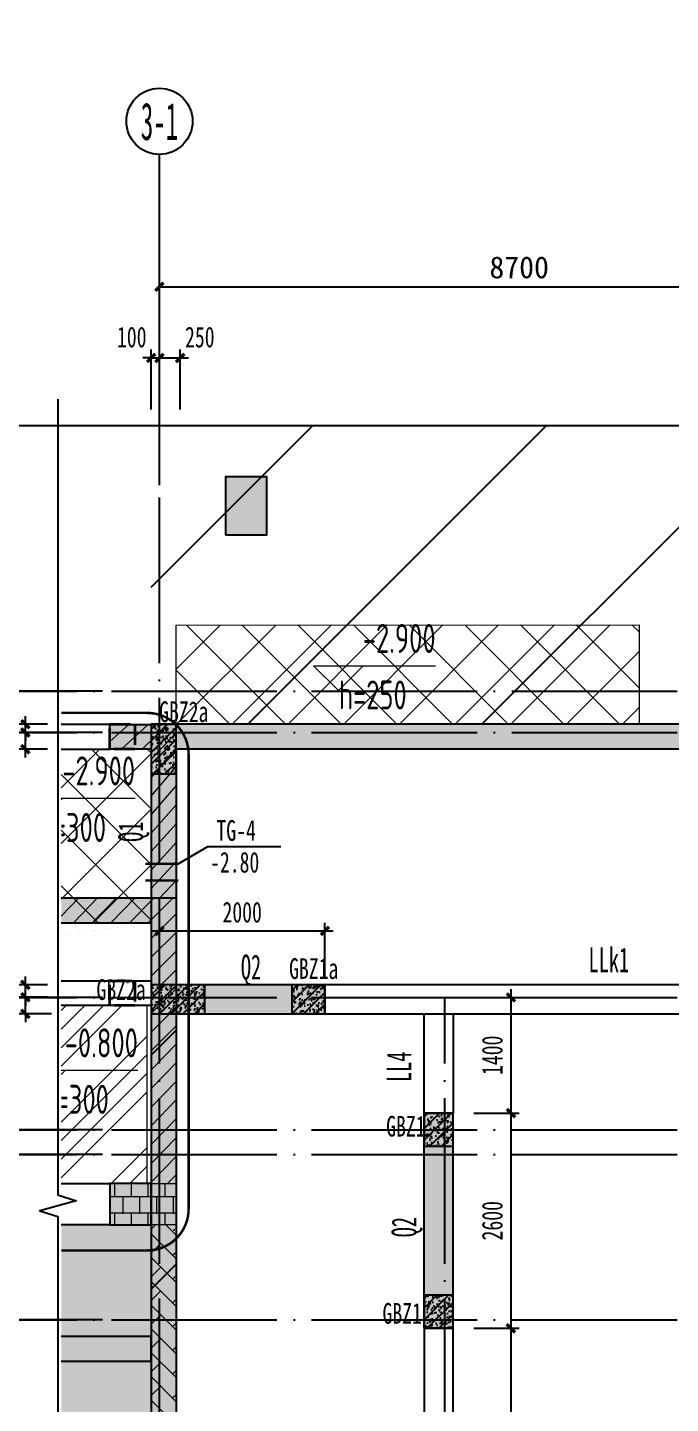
# Model space of a CAD drawing. Extents: x -3200781797 to -8106663, y 494714 to 1244925.
# Drawn here: x -8172296 to -8164521, y 525230 to 541862 of the extents above; entities that cross this region are included whole.
import ezdxf
from ezdxf.enums import TextEntityAlignment as Align
from ezdxf.xclip import XClip

# ---------------------------------------------------------------- set-up
doc = ezdxf.new("R2010")
doc.units = 0
doc.header["$LTSCALE"] = 1000
doc.header["$MEASUREMENT"] = 0
doc.header["$XCLIPFRAME"] = 0
for name, pattern in [('3#-轴线$0$DOTE', [2.42, 2, -0.2, 0.02, -0.2]), ('3#4#5#模板$0$CONTINOUS', [0]), ('CONTINOUS', [0]), ('DASH', [0.35, 0.25, -0.1]), ('地库模板$0$DASH', [0.35, 0.25, -0.1])]:
    doc.linetypes.add(name, pattern=pattern)
doc.layers.get('Defpoints').update_dxf_attribs({"color": 30, "linetype": 'DASH'})
for name, color, linetype in [('1----SD', 40, 'Continuous'), ('3#-B1$0$S-SLAB-HOLE', 5, 'Continuous'), ('3#-B1$0$S-WALL', 40, 'Continuous'), ('3#-B1$0$S-WALL-BEAM', 120, 'Continuous'), ('3#-B1$0$S-WALL-HATC', 253, 'Continuous'), ('3#-轴线$0$3#-轴号$0$A-ANNO-AXIS-CIRC', 3, 'Continuous'), ('3#-轴线$0$3#-轴号$0$A-ANNO-AXIS-TEXT', 7, 'Continuous'), ('3#-轴线$0$3#-轴号$0$A-ANNO-DIMS', 3, 'Continuous'), ('3#-轴线$0$A-ANNO-DOTE', 10, '3#-轴线$0$DOTE'), ('3#-轴线$0$AXIS_TEXT', 7, 'Continuous'), ('3#4#5#模板$0$S-ANNO-TEXT', 7, 'Continuous'), ('3#4#5#模板$0$S-SLAB-TEXT', 120, 'Continuous'), ('3#4#5#模板$0$S-WALL-COLU', 252, '3#4#5#模板$0$CONTINOUS'), ('3#4#5#模板$0$S-WALL-COLU-HATC', 16, 'Continuous'), ('3#4#5#模板$0$THIN', 7, 'Continuous'), ('DIM', 3, 'Continuous'), ('DIM_其它', 3, 'Continuous'), ('S-PC-FQ-WYQ', 4, 'Continuous'), ('S-WALL-BEAM-TEXT', 2, 'Continuous'), ('S-WALL-COLU-TEXT', 2, 'Continuous'), ('S-WALL-DIMS', 50, 'Continuous'), ('地库模板$0$HATCH', 254, 'Continuous'), ('地库模板$0$pt墙体$0$WALL', 7, 'Continuous'), ('地库模板$0$PUB_HATCH', 16, 'Continuous'), ('地库模板$0$墙体$0$墙体$0$$1$$0$$0$A-COLU-CONC-HATC', 253, 'Continuous'), ('地库模板$0$墙体$0$墙体$0$$1$$0$$0$A-WALL-CONC', 40, 'Continuous'), ('地库模板$0$墙体$0$墙体$0$A-COLU-CONC-HATC', 253, 'Continuous'), ('地库模板$0$墙体$0$墙体$0$A-WALL-CONC', 40, 'Continuous'), ('地库模板$0$墙体$0$墙体$0$墙体$0$$1$$0$$0$A-COLU-CONC-HATC', 253, 'Continuous'), ('地库模板$0$墙体$0$墙体$0$墙体$0$$1$$0$$0$A-WALL-CONC', 40, 'Continuous'), ('地库模板$0$墙体$0$墙体$0$墙体$0$$2$$0$$0$A-DOOR', 51, 'Continuous'), ('地库模板$0$墙体$0$墙体$0$墙体$0$A-WALL-CONC', 40, 'Continuous'), ('地库模板$0$柱子$0$柱子$0$柱子$0$A-COLU-CONC', 9, 'Continuous')]:
    doc.layers.add(name, color=color, linetype=linetype)
for name, color, linetype, lineweight in [('WALL-TEXT', 2, 'Continuous', 25), ('地库模板$0$S-ANNO-IDEN-INDX', 3, 'Continuous', 15), ('地库模板$0$S-ANNO-THIN', 3, 'Continuous', 15), ('地库模板$0$S-COLU', 252, 'Continuous', 35), ('地库模板$0$S-SLAB-HOLE', 5, 'Continuous', 25), ('地库模板$0$S-SLAB-LOWE-HATC', 193, 'Continuous', 18), ('地库模板$0$S-WALL-BEAM', 120, 'Continuous', 25), ('地库模板$0$S-WALL-CCAD-BPW', 50, 'Continuous', 15), ('地库模板$0$S-WALL-CCAD-IPW', 150, 'Continuous', 15), ('地库模板$0$S-WALL-CCAD-NPW', 221, 'Continuous', 15), ('设备条件', 5, 'Continuous', 30)]:
    doc.layers.add(name, color=color, linetype=linetype, lineweight=lineweight)
doc.styles.add('3#-轴线$0$3#-轴号$0$_TCH_AXIS', font='')
doc.styles.add('3#-轴线$0$3#-轴号$0$_TCH_DIM_T3', font='')
doc.styles.add('3#-轴线$0$COMPLEX', font='COMPLEX')
doc.styles.add('TSSD_Dimension', font='', dxfattribs={"width": 0.7})
doc.styles.add('地库模板$0$TSSD_Label', font='Tssdeng.shx', dxfattribs={"width": 0.7, "bigfont": 'hztxt.shx'})
doc.styles.add('楷体', font='', dxfattribs={"width": 0.6})
doc.styles.add('楷体GB312', font='', dxfattribs={"width": 0.8})
doc.styles.get('3#-轴线$0$3#-轴号$0$_TCH_AXIS').set_extended_font_data('SimSun')
doc.styles.get('3#-轴线$0$3#-轴号$0$_TCH_DIM_T3').set_extended_font_data('SimSun')
doc.styles.get('TSSD_Dimension').set_extended_font_data('KaiTi_GB2312')
doc.styles.get('楷体').set_extended_font_data('KaiTi_GB2312')
doc.styles.get('楷体GB312').set_extended_font_data('楷体_GB2312')
doc.dimstyles.new('3#-轴线$0$3#-轴号$0$_TCH_ARCH&&100', dxfattribs={"dimtxt": 264.345992, "dimasz": 100, "dimexe": 250, "dimexo": 300, "dimgap": 100, "dimtad": 1, "dimdec": 0, "dimzin": 0, "dimdsep": 46, "dimtxsty": '3#-轴线$0$3#-轴号$0$_TCH_DIM_T3', "dimblk": '3#-轴线$0$3#-轴号$0$_ArchTick', "dimcen": 0.09, "dimclrt": 7, "dimazin": 2, "dimtfac": 1, "dimtdec": 0, "dimtix": 1, "dimtmove": 2, "dimatfit": 3, "dimfxl": 100, "dimtolj": 1, "dimtzin": 0, "dimarcsym": 0})
doc.dimstyles.new('TSSD_100_100', dxfattribs={"dimtxt": 250, "dimasz": 100, "dimexe": 100, "dimexo": 250, "dimgap": 100, "dimtad": 1, "dimdec": 0, "dimzin": 0, "dimdsep": 46, "dimtxsty": 'TSSD_Dimension', "dimblk": 'ARCHTICK', "dimcen": 0, "dimdle": 100, "dimclrt": 7, "dimadec": 0, "dimazin": 0, "dimtfac": 1, "dimtdec": 0, "dimtix": 1, "dimtmove": 2, "dimatfit": 3, "dimfxl": 1, "dimtolj": 1, "dimtzin": 0, "dimarcsym": 0})

# ---------------------------------------------------------------- blocks, each defined once
blk = doc.blocks.new('q1')
at = {"layer": 'WALL-TEXT', "style": '楷体', "width": 0.6}
for s, rotation, p in [('Q1', 90, (-8168181, 468569)), ('Q2', 89.9999, (-8164876, 463790))]:
    blk.add_text(s, height=300, rotation=rotation, dxfattribs=at).set_placement(p)
blk.add_text('Q2', height=300, dxfattribs=at).set_placement((-8166999, 466906))
blk = doc.blocks.new('_ArchTick')
at = {"color": 0, "linetype": 'ByBlock', "const_width": 0.4}
blk.add_lwpolyline([(-0.5, -0.5), (0.5, 0.5)], dxfattribs=at)
blk = doc.blocks.new('*D64')
at = {"layer": 'Defpoints', "color": 0, "transparency": 16777216}
for p in [(-8167150, 526139), (-8167150, 523339), (-8166450, 523339)]:
    blk.add_point(p, dxfattribs=at)
at = {"layer": 'S-WALL-DIMS', "color": 0, "lineweight": -2, "transparency": 16777216}
for p, q in [((-8166450, 526239), (-8166450, 523239)), ((-8166900, 526139), (-8166350, 526139)), ((-8166900, 523339), (-8166350, 523339))]:
    blk.add_line(p, q, dxfattribs=at)
at = {"layer": 'S-WALL-DIMS', "color": 0, "lineweight": -2, "transparency": 16777216, "xscale": 100, "yscale": 100, "zscale": 100}
for p, rotation in [((-8166450, 526139), 90), ((-8166450, 523339), 270)]:
    blk.add_blockref('_ArchTick', p, dxfattribs=dict(at, rotation=rotation))
at = {"layer": 'S-WALL-DIMS', "color": 7, "transparency": 16777216, "insert": (-8166675, 524739), "char_height": 250, "attachment_point": 5, "rotation": 90, "style": 'TSSD_Dimension'}
blk.add_mtext('\\A1;2800', dxfattribs=at)
blk = doc.blocks.new('*D65')
at = {"layer": 'Defpoints', "color": 0, "transparency": 16777216}
for p in [(-8167150, 530139), (-8167150, 528739), (-8166450, 528739)]:
    blk.add_point(p, dxfattribs=at)
at = {"layer": 'S-WALL-DIMS', "color": 0, "lineweight": -2, "transparency": 16777216}
for p, q in [((-8166450, 530239), (-8166450, 528639)), ((-8166900, 530139), (-8166350, 530139)), ((-8166900, 528739), (-8166350, 528739))]:
    blk.add_line(p, q, dxfattribs=at)
at = {"layer": 'S-WALL-DIMS', "color": 0, "lineweight": -2, "transparency": 16777216, "xscale": 100, "yscale": 100, "zscale": 100}
for p, rotation in [((-8166450, 530139), 90), ((-8166450, 528739), 270)]:
    blk.add_blockref('_ArchTick', p, dxfattribs=dict(at, rotation=rotation))
at = {"layer": 'S-WALL-DIMS', "color": 7, "transparency": 16777216, "insert": (-8166675, 529439), "char_height": 250, "attachment_point": 5, "rotation": 90, "style": 'TSSD_Dimension'}
blk.add_mtext('\\A1;1400', dxfattribs=at)
blk = doc.blocks.new('an-3-b1')
at = {"layer": 'S-WALL-COLU-TEXT', "style": '楷体GB312', "width": 0.7}
for s, p in [('GBZ2a', (-7970704, 533467)), ('GBZ1a', (-7969133, 530362)), ('GBZ2a', (-7971462, 530108)), ('GBZ1', (-7967958, 528457)), ('GBZ1', (-7968003, 526195))]:
    blk.add_text(s, height=250, dxfattribs=at).set_placement(p)
blk = doc.blocks.new('*D731')
at = {"layer": 'Defpoints', "color": 0, "transparency": 16777216}
for p in [(-8168700, 530942), (-8170700, 530139), (-8168700, 530139)]:
    blk.add_point(p, dxfattribs=at)
at = {"layer": 'DIM', "color": 0, "lineweight": -2, "transparency": 16777216}
for p, q in [((-8170800, 530942), (-8168600, 530942)), ((-8170700, 530389), (-8170700, 531042)), ((-8168700, 530389), (-8168700, 531042))]:
    blk.add_line(p, q, dxfattribs=at)
at = {"layer": 'DIM', "color": 0, "lineweight": -2, "transparency": 16777216, "xscale": 100, "yscale": 100, "zscale": 100, "rotation": 180}
blk.add_blockref('_ArchTick', (-8170700, 530942), dxfattribs=at)
at = {"layer": 'DIM', "color": 0, "lineweight": -2, "transparency": 16777216, "xscale": 100, "yscale": 100, "zscale": 100}
blk.add_blockref('_ArchTick', (-8168700, 530942), dxfattribs=at)
at = {"layer": 'DIM', "color": 7, "transparency": 16777216, "insert": (-8169700, 531167), "char_height": 250, "attachment_point": 5, "style": 'TSSD_Dimension'}
blk.add_mtext('\\A1;2000', dxfattribs=at)
blk = doc.blocks.new('*D732')
at = {"layer": 'Defpoints', "color": 0, "transparency": 16777216}
for p in [(-8167150, 528739), (-8167150, 526139), (-8166450, 526139)]:
    blk.add_point(p, dxfattribs=at)
at = {"layer": 'S-WALL-DIMS', "color": 0, "lineweight": -2, "transparency": 16777216}
for p, q in [((-8166900, 528739), (-8166350, 528739)), ((-8166450, 528839), (-8166450, 526039)), ((-8166900, 526139), (-8166350, 526139))]:
    blk.add_line(p, q, dxfattribs=at)
at = {"layer": 'S-WALL-DIMS', "color": 0, "lineweight": -2, "transparency": 16777216, "xscale": 100, "yscale": 100, "zscale": 100}
for p, rotation in [((-8166450, 528739), 90), ((-8166450, 526139), 270)]:
    blk.add_blockref('_ArchTick', p, dxfattribs=dict(at, rotation=rotation))
at = {"layer": 'S-WALL-DIMS', "color": 7, "transparency": 16777216, "insert": (-8166675, 527439), "char_height": 250, "attachment_point": 5, "rotation": 90, "style": 'TSSD_Dimension'}
blk.add_mtext('\\A1;2600', dxfattribs=at)
blk = doc.blocks.new('*D872')
at = {"layer": 'Defpoints', "color": 0, "transparency": 16777216}
for p in [(36228, -103638), (36747, -103638), (36747, -103788)]:
    blk.add_point(p, dxfattribs=at)
at = {"layer": 'DIM', "color": 0, "lineweight": -2, "transparency": 16777216}
for p, q in [((36228, -103638), (36228, -103538)), ((36497, -103638), (36128, -103638)), ((36228, -103788), (36228, -103638)), ((36497, -103788), (36128, -103788)), ((36228, -103788), (36228, -103888))]:
    blk.add_line(p, q, dxfattribs=at)
at = {"layer": 'DIM', "color": 0, "lineweight": -2, "transparency": 16777216, "xscale": 100, "yscale": 100, "zscale": 100}
for p, rotation in [((36228, -103638), 270), ((36228, -103788), 90)]:
    blk.add_blockref('_ArchTick', p, dxfattribs=dict(at, rotation=rotation))
at = {"layer": 'DIM', "color": 7, "transparency": 16777216, "insert": (35983, -103587), "char_height": 250, "attachment_point": 5, "rotation": 90, "style": 'TSSD_Dimension'}
blk.add_mtext('\\A1;150', dxfattribs=at)
blk = doc.blocks.new('*D873')
at = {"layer": 'Defpoints', "color": 0, "transparency": 16777216}
for p in [(36228, -103788), (36747, -103788), (36793, -103988)]:
    blk.add_point(p, dxfattribs=at)
at = {"layer": 'DIM', "color": 0, "lineweight": -2, "transparency": 16777216}
for p, q in [((36228, -103788), (36228, -103688)), ((36497, -103788), (36128, -103788)), ((36228, -103988), (36228, -103788)), ((36543, -103988), (36128, -103988)), ((36228, -103988), (36228, -104088))]:
    blk.add_line(p, q, dxfattribs=at)
at = {"layer": 'DIM', "color": 0, "lineweight": -2, "transparency": 16777216, "xscale": 100, "yscale": 100, "zscale": 100}
for p, rotation in [((36228, -103788), 270), ((36228, -103988), 90)]:
    blk.add_blockref('_ArchTick', p, dxfattribs=dict(at, rotation=rotation))
at = {"layer": 'DIM', "color": 7, "transparency": 16777216, "insert": (35978, -104123), "char_height": 250, "attachment_point": 5, "rotation": 90, "style": 'TSSD_Dimension'}
blk.add_mtext('\\A1;200', dxfattribs=at)
blk = doc.blocks.new('*D886')
at = {"layer": 'Defpoints', "color": 0, "transparency": 16777216}
for p in [(37850, -96059), (37750, -96931), (37850, -96931)]:
    blk.add_point(p, dxfattribs=at)
at = {"layer": 'DIM', "color": 0, "lineweight": -2, "transparency": 16777216}
for p, q in [((37750, -96681), (37750, -95959)), ((37850, -96681), (37850, -95959)), ((37750, -96059), (37650, -96059)), ((37750, -96059), (37850, -96059)), ((37850, -96059), (37950, -96059))]:
    blk.add_line(p, q, dxfattribs=at)
at = {"layer": 'DIM', "color": 0, "lineweight": -2, "transparency": 16777216, "xscale": 100, "yscale": 100, "zscale": 100}
blk.add_blockref('_ArchTick', (37750, -96059), dxfattribs=at)
at = {"layer": 'DIM', "color": 0, "lineweight": -2, "transparency": 16777216, "xscale": 100, "yscale": 100, "zscale": 100, "rotation": 180}
blk.add_blockref('_ArchTick', (37850, -96059), dxfattribs=at)
at = {"layer": 'DIM', "color": 7, "transparency": 16777216, "insert": (37515, -95809), "char_height": 250, "attachment_point": 5, "style": 'TSSD_Dimension'}
blk.add_mtext('\\A1;100', dxfattribs=at)
blk = doc.blocks.new('*D887')
at = {"layer": 'Defpoints', "color": 0, "transparency": 16777216}
for p in [(38100, -96059), (37850, -96931), (38100, -96931)]:
    blk.add_point(p, dxfattribs=at)
at = {"layer": 'DIM', "color": 0, "lineweight": -2, "transparency": 16777216}
for p, q in [((37850, -96681), (37850, -95959)), ((38100, -96681), (38100, -95959)), ((37750, -96059), (38200, -96059))]:
    blk.add_line(p, q, dxfattribs=at)
at = {"layer": 'DIM', "color": 0, "lineweight": -2, "transparency": 16777216, "xscale": 100, "yscale": 100, "zscale": 100, "rotation": 180}
blk.add_blockref('_ArchTick', (37850, -96059), dxfattribs=at)
at = {"layer": 'DIM', "color": 0, "lineweight": -2, "transparency": 16777216, "xscale": 100, "yscale": 100, "zscale": 100}
blk.add_blockref('_ArchTick', (38100, -96059), dxfattribs=at)
at = {"layer": 'DIM', "color": 7, "transparency": 16777216, "insert": (38338, -95809), "char_height": 250, "attachment_point": 5, "style": 'TSSD_Dimension'}
blk.add_mtext('\\A1;250', dxfattribs=at)
blk = doc.blocks.new('*D901')
at = {"layer": 'Defpoints', "color": 0, "transparency": 16777216}
for p in [(36228, -100488), (36747, -100488), (36747, -100588)]:
    blk.add_point(p, dxfattribs=at)
at = {"layer": 'DIM', "color": 0, "lineweight": -2, "transparency": 16777216}
for p, q in [((36228, -100488), (36228, -100388)), ((36497, -100488), (36128, -100488)), ((36497, -100588), (36128, -100588)), ((36228, -100588), (36228, -100488)), ((36228, -100588), (36228, -100688))]:
    blk.add_line(p, q, dxfattribs=at)
at = {"layer": 'DIM', "color": 0, "lineweight": -2, "transparency": 16777216, "xscale": 100, "yscale": 100, "zscale": 100}
for p, rotation in [((36228, -100488), 270), ((36228, -100588), 90)]:
    blk.add_blockref('_ArchTick', p, dxfattribs=dict(at, rotation=rotation))
at = {"layer": 'DIM', "color": 7, "transparency": 16777216, "insert": (36003, -100293), "char_height": 250, "attachment_point": 5, "rotation": 90, "style": 'TSSD_Dimension'}
blk.add_mtext('\\A1;100', dxfattribs=at)
blk = doc.blocks.new('*D904')
at = {"layer": 'Defpoints', "color": 0, "transparency": 16777216}
for p in [(36228, -100588), (36747, -100588), (36747, -100788)]:
    blk.add_point(p, dxfattribs=at)
at = {"layer": 'DIM', "color": 0, "lineweight": -2, "transparency": 16777216}
for p, q in [((36497, -100588), (36128, -100588)), ((36228, -100888), (36228, -100488)), ((36497, -100788), (36128, -100788))]:
    blk.add_line(p, q, dxfattribs=at)
at = {"layer": 'DIM', "color": 0, "lineweight": -2, "transparency": 16777216, "xscale": 100, "yscale": 100, "zscale": 100}
for p, rotation in [((36228, -100588), 90), ((36228, -100788), 270)]:
    blk.add_blockref('_ArchTick', p, dxfattribs=dict(at, rotation=rotation))
at = {"layer": 'DIM', "color": 7, "transparency": 16777216, "insert": (36003, -100979), "char_height": 250, "attachment_point": 5, "rotation": 90, "style": 'TSSD_Dimension'}
blk.add_mtext('\\A1;200', dxfattribs=at)
blk = doc.blocks.new('RWREQWR EQW')
at = {"layer": '1----SD', "linetype": 'CONTINOUS', "const_width": 30}
for points in [[(2251793, 140515), (2251793, 140715), (2251793, 140715)], [(2251993, 140715), (2251993, 140715), (2251993, 140515)], [(2251793, 140515), (2251793, 140315), (2251793, 140315)], [(2251993, 140315), (2251993, 140315), (2251993, 140515)]]:
    blk.add_lwpolyline(points, dxfattribs=at)
blk = doc.blocks.new('A$Cf64cfeed')
at = {"layer": 'DIM_其它'}
blk.add_line((-8216, 2022), (-7333, 2022), dxfattribs=at)
blk.add_lwpolyline([(-8573, 1813), (-8216, 2022)], dxfattribs=at)
at = {"layer": '1----SD', "linetype": 'CONTINOUS', "rotation": 90}
blk.add_blockref('RWREQWR EQW', (131743, -2250180), dxfattribs=at)
at = {"layer": 'DIM_其它', "color": 40, "style": '楷体GB312', "width": 0.7}
for s, p in [('TG-4', (-8111, 2092)), ('-2.80', (-8188, 1708))]:
    blk.add_text(s, height=250, dxfattribs=at).set_placement(p)
blk = doc.blocks.new('3#-轴线$0$_AXISO')
blk.add_circle((0, 0), 0.5)
at = {"layer": '3#-轴线$0$AXIS_TEXT', "style": '3#-轴线$0$COMPLEX', "width": 1.041667}
blk.add_attdef('A', text='', height=0.56, dxfattribs=at).set_placement((-0.25, -0.28), (0.25, -0.28), align=Align.FIT)
blk = doc.blocks.new('3#-轴线$0$3#-轴号$0$_ArchTick')
at = {"color": 0, "linetype": 'ByBlock', "const_width": 0.4}
blk.add_lwpolyline([(-0.5, -0.5), (0.5, 0.5)], dxfattribs=at)
blk = doc.blocks.new('*D2046')
at = {"layer": '3#-轴线$0$3#-轴号$0$A-ANNO-DIMS', "color": 0, "lineweight": -2, "transparency": 16777216}
for p, q in [((0, 4889), (0, 5639)), ((8700, 4889), (8700, 5639)), ((0, 5389), (8700, 5389))]:
    blk.add_line(p, q, dxfattribs=at)
at = {"layer": 'Defpoints', "color": 0, "transparency": 16777216}
for p in [(8700, 5389), (0, 4589), (8700, 4589)]:
    blk.add_point(p, dxfattribs=at)
at = {"layer": '3#-轴线$0$3#-轴号$0$A-ANNO-DIMS', "color": 0, "lineweight": -2, "transparency": 16777216, "xscale": 100, "yscale": 100, "zscale": 100, "rotation": 180}
blk.add_blockref('3#-轴线$0$3#-轴号$0$_ArchTick', (0, 5389), dxfattribs=at)
at = {"layer": '3#-轴线$0$3#-轴号$0$A-ANNO-DIMS', "color": 0, "lineweight": -2, "transparency": 16777216, "xscale": 100, "yscale": 100, "zscale": 100}
blk.add_blockref('3#-轴线$0$3#-轴号$0$_ArchTick', (8700, 5389), dxfattribs=at)
at = {"layer": '3#-轴线$0$3#-轴号$0$A-ANNO-DIMS', "color": 7, "transparency": 16777216, "insert": (4350, 5622), "char_height": 264.3, "attachment_point": 5, "style": '3#-轴线$0$3#-轴号$0$_TCH_DIM_T3'}
blk.add_mtext('\\A1;8700', dxfattribs=at)
blk = doc.blocks.new('地库模板$0$_FZH')
blk.add_lwpolyline([(-0.5, -0.5), (0.5, -0.5), (0.5, 0.5), (-0.5, 0.5)], close=True)
at = {"layer": '地库模板$0$PUB_HATCH'}
blk.add_solid([(-0.5, -0.5), (0.5, -0.5), (-0.5, 0.5), (0.5, 0.5)], dxfattribs=at)
blk = doc.blocks.new('地库模板$0$结构柱')
at = {"layer": '地库模板$0$柱子$0$柱子$0$柱子$0$A-COLU-CONC', "xscale": 500, "yscale": 700, "zscale": 700}
blk.add_blockref('地库模板$0$_FZH', (525301700, 299510201), dxfattribs=at)
blk = doc.blocks.new('地库模板$0$B1墙')
at = {"layer": '地库模板$0$S-SLAB-LOWE-HATC'}
h = blk.add_hatch(dxfattribs=at)
h.set_pattern_fill('HEX', color=256, scale=150)
h.set_pattern_definition([(0, (4200.1, -94190.1), (0, 824.889), [476.25, -952.5]), (120, (4200.1, -94190.1), (-714.375, -412.4445), [476.25, -952.5]), (60, (4676.3, -94190.1), (-714.375, 412.4445), [476.25, -952.5])])
h.paths.add_polyline_path([(83900, -73090), (83900, -60590), (76700, -60590), (76700, -57940), (69050, -57940), (69050, -60590), (62250, -60590), (62250, -62540), (60050, -62540), (60050, -67090), (59250, -67090), (59250, -68790), (57451, -68790), (57450, -70791), (46250, -70791), (46250, -67691), (43600, -67691), (43600, -70791), (28300, -70791), (28300, -67691), (25650, -67691), (25650, -70790), (14950, -70790), (14950, -64040), (12951, -64040), (12951, -62190), (11300, -62190), (11300, -60390), (6300, -60390), (6300, -63490), (4200, -63490), (4200, -94190), (30500, -94190), (30500, -87190), (58400, -87189), (58400, -85990), (61200, -85990), (61200, -82790), (70400, -82790), (70400, -82190), (73800, -82190), (73800, -82790), (82300, -82790), (82300, -96450), (107150, -96450), (107150, -89500), (149100, -89500), (149100, -74390), (147500, -74390), (147500, -72590), (147250, -72590), (147250, -70790), (136500, -70790), (136500, -69290), (133850, -69290), (133850, -70790), (126000, -70790), (126000, -73090), (118150, -73090), (118150, -69990), (115500, -69990), (115500, -73090), (97250, -73090), (97250, -69990), (94600, -69990), (94600, -73090)])
at = {"layer": '地库模板$0$S-WALL-CCAD-BPW'}
h = blk.add_hatch(dxfattribs=at)
h.set_pattern_fill('ANSI31', color=256, scale=50, style=0)
h.set_pattern_definition([(45, (-525285599.63, -299565550.96), (-112.253201513, 112.253201513), [])])
h.paths.add_polyline_path([(14450, -57991), (15250, -57991), (15250, -58290), (15250, -60090), (14950, -60090), (14951, -58290), (14450, -58290)])
h = blk.add_hatch(dxfattribs=at)
h.set_pattern_fill('ANSI31', color=256, scale=50, style=0)
h.set_pattern_definition([(45, (-525585599.63, -299565550.96), (-112.253201513, 112.253201513), [])])
h.paths.add_polyline_path([(11850, -60090), (15250, -60090), (15250, -61141), (15250, -62541), (15250, -63141), (15250, -63540), (14950, -63540), (14950, -60390), (11850, -60390)])
at = {"layer": '地库模板$0$S-WALL-CCAD-IPW'}
h = blk.add_hatch(dxfattribs=at)
h.set_pattern_fill('AR-HBONE', color=256, scale=2, style=0)
h.set_pattern_definition([(45, (-525585599.63, -299565550.96), (0, 287.368195874), [609.6, -203.2]), (135, (-525585455.95, -299565407.28), (3e-14, 287.368195874), [609.6, -203.2])])
h.paths.add_polyline_path([(25650, -70790), (25650, -67691), (25350, -67691), (25350, -70491), (18200, -70491), (15250, -70491), (15250, -64040), (14950, -64040), (14950, -70791)])
at = {"layer": '地库模板$0$S-WALL-CCAD-NPW'}
h = blk.add_hatch(dxfattribs=at)
h.set_pattern_fill('AR-B88', color=5, style=0)
h.set_pattern_definition([(0, (-525585599.63, -299565550.96), (0, 203.2), []), (90, (-525585599.63, -299565550.96), (-101.6, 203.2), [203.2, -203.2])])
h.paths.add_polyline_path([(14451, -63540), (15250, -63540), (15250, -64040), (14451, -64040)])
at = {"layer": '地库模板$0$墙体$0$墙体$0$$1$$0$$0$A-COLU-CONC-HATC'}
h = blk.add_hatch(color=256, dxfattribs=at)
h.dxf.hatch_style = 1
h.paths.add_polyline_path([(14950, -58290), (14950, -57991), (14450, -57991), (14450, -58290)])
at = {"layer": '地库模板$0$墙体$0$墙体$0$A-COLU-CONC-HATC'}
blk.add_hatch(color=256, dxfattribs=at).paths.add_polyline_path([(11567, -60290), (11850, -60390), (14950, -60390), (14950, -60090), (11550, -60090)])
at = {"layer": '地库模板$0$墙体$0$墙体$0$墙体$0$$1$$0$$0$A-COLU-CONC-HATC'}
blk.add_hatch(color=256, dxfattribs=at).paths.add_polyline_path([(14950, -63540), (14451, -63540), (14451, -64040), (14950, -64040)])
at = {"layer": '地库模板$0$S-SLAB-LOWE-HATC', "const_width": 0.5}
blk.add_lwpolyline([(58400, -87189), (30500, -87190), (30500, -94190), (4200, -94190), (4200, -63490), (6300, -63490), (6300, -60390), (11300, -60390), (11300, -62190), (12951, -62190), (12951, -64040), (14950, -64040), (14950, -70790), (25650, -70790), (25650, -67691), (28300, -67691), (28300, -70791), (43600, -70791), (43600, -67691), (46250, -67691), (46250, -70791), (57450, -70791)], dxfattribs=at)
at = {"layer": '地库模板$0$S-WALL-BEAM'}
for points in [[(13750, -58290), (14450, -58290), (14450, -57991), (13750, -57991)], [(13251, -61090), (14950, -61090), (14950, -61390), (13251, -61390)], [(13651, -63540), (14451, -63540), (14451, -64040), (13651, -64040)], [(14950, -65390), (13251, -65390), (13251, -65690), (14950, -65690)]]:
    blk.add_lwpolyline(points, close=True, dxfattribs=at)
at = {"layer": '地库模板$0$S-WALL-CCAD-BPW'}
blk.add_lwpolyline([(14450, -57991), (15250, -57991), (15250, -58290), (15250, -60090), (14950, -60090), (14951, -58290), (14450, -58290)], close=True, dxfattribs=at)
at = {"layer": '地库模板$0$S-WALL-CCAD-BPW', "const_width": 0.25}
blk.add_lwpolyline([(11850, -60090), (15250, -60090), (15250, -61141), (15250, -61141), (15250, -62541), (15250, -62541), (15250, -63141), (15250, -63141), (15250, -63540), (14950, -63540), (14950, -60390), (11850, -60390)], close=True, dxfattribs=at)
at = {"layer": '地库模板$0$S-WALL-CCAD-IPW', "const_width": 0.25}
blk.add_lwpolyline([(15250, -64040), (15250, -70491), (18200, -70491), (18200, -70491), (25350, -70491), (25350, -67691), (25650, -67691), (25650, -70790), (14950, -70791), (14950, -64040)], close=True, dxfattribs=at)
at = {"layer": '地库模板$0$S-WALL-CCAD-NPW', "color": 5}
blk.add_lwpolyline([(14451, -63540), (15250, -63540), (15250, -64040), (14451, -64040)], close=True, dxfattribs=at)
at = {"layer": '地库模板$0$墙体$0$墙体$0$$1$$0$$0$A-WALL-CONC'}
blk.add_line((14950, -64040), (14950, -63540), dxfattribs=at)
at = {"layer": '地库模板$0$墙体$0$墙体$0$A-WALL-CONC'}
for p, q in [((11550, -60090), (14950, -60090)), ((11850, -60390), (14950, -60390))]:
    blk.add_line(p, q, dxfattribs=at)
blk.add_lwpolyline([(14450, -57991), (14950, -57991), (14950, -58290), (14450, -58290)], close=True, dxfattribs=at)
at = {"layer": '地库模板$0$墙体$0$墙体$0$墙体$0$$1$$0$$0$A-WALL-CONC'}
for p, q in [((14950, -63540), (14451, -63540)), ((14451, -63540), (14451, -64040)), ((14451, -64040), (14950, -64040))]:
    blk.add_line(p, q, dxfattribs=at)
at = {"layer": '地库模板$0$墙体$0$墙体$0$墙体$0$$2$$0$$0$A-DOOR'}
blk.add_line((14451, -64040, 0), (13651, -64040, 0), dxfattribs=at)
blk = doc.blocks.new('地库模板')
at = {"layer": '地库模板$0$HATCH'}
h = blk.add_hatch(dxfattribs=at)
h.set_pattern_fill('METAL', color=256, scale=500, style=0)
h.set_pattern_definition([(45, (0, 0), (-1414.2135624, 1414.2135624), [])])
h.paths.add_polyline_path([(525942550, 299507560), (525942550, 299505261), (525942250, 299505261), (525942250, 299495060), (525932150, 299495060), (525932150, 299498160), (525928900, 299498160), (525928900, 299495060), (525914200, 299495060), (525914200, 299495060), (525914200, 299498160), (525910950, 299498160), (525910950, 299495060), (525910950, 299495060), (525900850, 299495060), (525900850, 299505461), (525900550, 299505461), (525900550, 299469960), (525946800, 299469960), (525946800, 299472910), (525944000, 299472910), (525944000, 299478061), (525944300, 299478061), (525944300, 299479261), (525947100, 299479261), (525947100, 299482461), (525956400, 299482461), (525956400, 299482861), (525959000, 299482861), (525959000, 299482461), (525967600, 299482461), (525967600, 299469960), (526035000, 299469960), (526035000, 299507261), (526032801, 299507246), (526032801, 299495045), (526022400, 299495060), (526022400, 299496561), (526019150, 299496561), (526019150, 299495060), (526011300, 299495060), (526011300, 299492811), (526004050, 299492811), (526004050, 299495861), (526000800, 299495861), (526000800, 299492761), (525983150, 299492761), (525983150, 299495861), (525979900, 299495861), (525979900, 299492761), (525969800, 299492761), (525969800, 299505261), (525978150, 299505262), (525978150, 299510211), (525981250, 299510211), (525981250, 299505261), (525999050, 299505261), (525999050, 299510211), (526002150, 299510211), (526002150, 299505261), (526012400, 299505261), (526012400, 299507561), (526021100, 299507561), (526021100, 299510450), (526021100, 299510656), (526021100, 299510660), (526021100, 299511211), (526022650, 299511211), (526024150, 299511211), (526024150, 299507801), (526024150, 299507801), (526024150, 299507562), (526035000, 299507461), (526032800, 299558251), (526012200, 299558251), (526012200, 299560451), (525961900, 299560451), (525961900, 299574951), (525946350, 299574951), (525946350, 299560451), (525900550, 299560451), (525900550, 299507560), (525909100, 299507561), (525909100, 299510610), (525912950, 299510610), (525912950, 299507560), (525930150, 299507560), (525930150, 299510610), (525933950, 299510610), (525933950, 299507560)])
at = {"layer": '地库模板$0$S-SLAB-LOWE-HATC'}
h = blk.add_hatch(dxfattribs=at)
h.set_pattern_fill('ANSI37', color=256, scale=150)
h.set_pattern_definition([(45, (-123300.1, -0.9), (-336.75960454, 336.75960454), []), (135, (-123300.1, -0.9), (-336.75960454, -336.75960454), [])])
h.paths.add_polyline_path([(525900850, 299508760), (525906449, 299508763), (525906449, 299507564), (525900850, 299507561)])
h = blk.add_hatch(dxfattribs=at)
h.set_pattern_fill('ANSI37', color=256, scale=150)
h.set_pattern_definition([(45, (0, 0), (-336.75960454, 336.75960454), []), (135, (0, 0), (-336.75960454, -336.75960454), [])])
h.paths.add_polyline_path([(525898850, 299507261), (525900550, 299507261), (525900550, 299505161), (525898850, 299505161)])
h = blk.add_hatch(dxfattribs=at)
h.set_pattern_fill('ANSI34', color=256, scale=50, style=0)
h.set_pattern_definition([(45, (0, 0), (-673.5192091, 673.5192091), []), (45, (224.5, 0), (-673.5192091, 673.5192091), []), (45, (449, 0), (-673.5192091, 673.5192091), []), (45, (673.5, 0), (-673.5192091, 673.5192091), [])])
h.paths.add_polyline_path([(525898850, 299502011), (525900500, 299502011), (525900500, 299504161), (525898850, 299504161)])
at = {"layer": '地库模板$0$pt墙体$0$WALL', "const_width": 0.25}
blk.add_lwpolyline([(525900550, 299560451), (525900550, 299469960), (525946800, 299469960), (525967600, 299469960), (526035000, 299469960), (526035000, 299558806), (526032800, 299572451)], dxfattribs=at)
at = {"layer": '地库模板$0$pt墙体$0$WALL', "elevation": 0}
blk.add_lwpolyline([(525930150, 299507560), (525912950, 299507560), (525912950, 299510610), (525909100, 299510610), (525909100, 299507561), (525900550, 299507560), (525900550, 299505461), (525900850, 299505461), (525900850, 299495060), (525910950, 299495060), (525910950, 299495060), (525910950, 299498160), (525914200, 299498160), (525914200, 299495060), (525914200, 299495060), (525928900, 299495060)], dxfattribs=at)
at = {"layer": '地库模板$0$S-ANNO-IDEN-INDX', "linetype": '地库模板$0$DASH', "const_width": 30}
blk.add_lwpolyline([(525898292, 299507198), (525898292, 299501701, 0.414214), (525898792, 299501201), (525900502, 299501201, 0.414214), (525901002, 299501701), (525901002, 299507198, 0.414214), (525900502, 299507698), (525898792, 299507698, 0.414214)], format="xyb", close=True, dxfattribs=at)
at = {"layer": '地库模板$0$S-ANNO-THIN'}
for p, q in [((525902514, 299508268), (525903114, 299508268)), ((525902814, 299507968), (525902514, 299508268)), ((525902814, 299507968), (525903114, 299508268)), ((525903114, 299508268), (525903989, 299508268)), ((525898880, 299506667), (525899480, 299506667)), ((525899180, 299506367), (525899480, 299506667)), ((525899480, 299506667), (525900355, 299506667)), ((525898914, 299503380), (525899514, 299503380)), ((525899214, 299503080), (525899514, 299503380)), ((525899514, 299503380), (525900389, 299503380))]:
    blk.add_line(p, q, dxfattribs=at)
at = {"layer": '地库模板$0$S-COLU', "linetype": '地库模板$0$DASH', "elevation": 0}
blk.add_lwpolyline([(525900051, 299507561), (525900351, 299507561), (525900351, 299507261), (525900051, 299507261)], close=True, dxfattribs=at)
at = {"layer": '地库模板$0$S-COLU', "linetype": '地库模板$0$DASH'}
blk.add_lwpolyline([(525900051, 299504461), (525900351, 299504461), (525900351, 299504161), (525900051, 299504161)], close=True, dxfattribs=at)
at = {"layer": '地库模板$0$S-SLAB-HOLE', "const_width": 0.25}
blk.add_lwpolyline([(525898850, 299504461), (525899197, 299504967), (525900500, 299505161)], dxfattribs=at)
at = {"layer": '地库模板$0$S-SLAB-LOWE-HATC'}
for points in [[(525900850, 299508760), (525906449, 299508763), (525906449, 299507564), (525900850, 299507561)], [(525898850, 299502011), (525900500, 299502011), (525900500, 299504161), (525898850, 299504161)]]:
    blk.add_lwpolyline(points, close=True, dxfattribs=at)
at = {"layer": '地库模板$0$S-SLAB-LOWE-HATC', "elevation": 0}
blk.add_lwpolyline([(525898850, 299507261), (525900550, 299507261), (525900550, 299505161), (525898850, 299505161)], close=True, dxfattribs=at)
blk.add_blockref('地库模板$0$结构柱', (600000, 0, 0))
at = {"layer": '地库模板$0$墙体$0$墙体$0$墙体$0$A-WALL-CONC'}
blk.add_blockref('地库模板$0$B1墙', (525885600, 299565551), dxfattribs=at)
at = {"layer": '地库模板$0$S-ANNO-THIN', "style": '地库模板$0$TSSD_Label', "width": 0.7}
for s, p in [('-2.900', (525903989, 299508318)), ('h=250', (525903639, 299507635)), ('-2.900', (525900355, 299506717)), ('h=300', (525900004, 299506033)), ('-0.800', (525900389, 299503430)), ('h=300', (525900038, 299502747))]:
    blk.add_text(s, height=350, dxfattribs=at).set_placement(p, align=Align.BOTTOM_RIGHT)
blk = doc.blocks.new('Q-BIM')
at = {"layer": 'DIM'}
for base, p1, p2, picture, middle in [((37850, -96059.1), (37750, -96931.1), (37850, -96931.1), '*D886', (37515.3, -95809.1)), ((38100, -96059.1), (37850, -96931.1), (38100, -96931.1), '*D887', (38338.1, -95809.1))]:
    dim = blk.add_linear_dim(base=base, p1=p1, p2=p2, dimstyle='TSSD_100_100', dxfattribs=at)
    dim.commit()
    dim.dimension.update_dxf_attribs({"geometry": picture, "text_midpoint": middle, "dimtype": 128})
for base, p1, p2, picture, middle in [((36228.1, -100488.4), (36747.1, -100588.3), (36747.1, -100488.4), '*D901', (36003.1, -100292.8)), ((36228.1, -100588.3), (36747.1, -100788.5), (36747.1, -100588.3), '*D904', (36003.1, -100979.3)), ((36228.1, -103638.4), (36747.1, -103788.3), (36747.1, -103638.4), '*D872', (35982.9, -103587.4)), ((36228.1, -103788.3), (36792.9, -103988.3), (36747.1, -103788.3), '*D873', (35978.1, -104123))]:
    dim = blk.add_linear_dim(base=base, p1=p1, p2=p2, angle=90, dimstyle='TSSD_100_100', dxfattribs=at)
    dim.commit()
    dim.dimension.update_dxf_attribs({"geometry": picture, "text_midpoint": middle, "dimtype": 128})
blk = doc.blocks.new('3#-轴线$0$3#-轴号')
at = {"layer": '3#-轴线$0$3#-轴号$0$A-ANNO-AXIS-CIRC'}
for p, q in [((0, 2989.4), (0, 6989.4)), ((-689.4, 500), (-4689.4, 500)), ((-689.4, 0), (-4689.4, 0)), ((-689.4, -3200), (-4689.4, -3200)), ((-689.4, -4800), (-4689.4, -4800)), ((-689.4, -5100), (-4689.4, -5100)), ((-689.4, -7100), (-4689.4, -7100))]:
    blk.add_line(p, q, dxfattribs=at)
ref = blk.add_blockref('3#-轴线$0$_AXISO', (0, 7389.4), dxfattribs=dict(at, xscale=800, yscale=800, zscale=800))
ref.add_attrib('A', '3-1', dxfattribs={"layer": '3#-轴线$0$3#-轴号$0$A-ANNO-AXIS-TEXT', "height": 452.55, "style": '3#-轴线$0$3#-轴号$0$_TCH_AXIS', "width": 0.466146}).set_placement((-226.3, 7163.1), (226.3, 7163.1), align=Align.FIT)
at = {"layer": '3#-轴线$0$3#-轴号$0$A-ANNO-DIMS'}
dim = blk.add_aligned_dim(p1=(0, 4589.4), p2=(8700, 4589.4), distance=800, dimstyle='3#-轴线$0$3#-轴号$0$_TCH_ARCH&&100', dxfattribs=at)
dim.commit()
dim.dimension.update_dxf_attribs({"geometry": '*D2046', "text_midpoint": (4350, 5621.6)})
blk = doc.blocks.new('3#-轴线')
at = {"layer": '3#-轴线$0$A-ANNO-DOTE'}
for points in [[(0, -16100), (0, 5500)], [(-3000, 500), (44800, 500)], [(-3000, 0), (44800, 0)], [(-3000, -3200), (44800, -3200)], [(3450, -16100), (3450, -3200)], [(-3000, -4800), (44800, -4800)], [(-3000, -5100), (44800, -5100)], [(-3000, -7100), (44800, -7100)]]:
    blk.add_lwpolyline(points, dxfattribs=at)
blk.add_blockref('3#-轴线$0$3#-轴号', (0, 0))
blk = doc.blocks.new('3#-B1')
at = {"layer": '3#-B1$0$S-WALL-HATC'}
for points in [[(8575, -100), (8800, -100), (8800, 100), (-100, 100), (200, -200), (8500, -200)], [(200, -200), (-100, 100), (-100, -3200), (117, -3150), (200, -3400)], [(117, -3150), (-100, -3200), (-100, -4450), (200, -4450), (200, -3300)], [(200, -3400), (2000, -3400), (2000, -3050), (200, -3050), (117, -3250)], [(200, -4450), (-100, -4450), (-100, -5050), (200, -5050)], [(3550, -7200), (3550, -4600), (3200, -4600), (3200, -7200)], [(200, -5050), (-100, -5050), (-100, -11100), (133, -11050), (200, -10850)]]:
    blk.add_hatch(color=256, dxfattribs=at).paths.add_polyline_path(points)
at = {"layer": '3#-B1$0$S-WALL'}
for p, q in [((8500, 100), (-100, 100)), ((-100, 100), (-100, -3300)), ((8500, -200), (200, -200)), ((200, -200), (200, -3050)), ((2000, -3050), (200, -3050)), ((2000, -3400), (2000, -3050)), ((-100, -3300), (-100, -4450)), ((200, -3400), (200, -5050)), ((200, -3400), (2000, -3400)), ((-100, -4450), (-100, -5050)), ((3201, -4700), (3201, -4600)), ((3201, -4600), (3551, -4600)), ((3551, -4700), (3551, -4600)), ((3200, -7200), (3201, -4700)), ((3550, -7200), (3551, -4700)), ((-100, -5050), (-100, -11100)), ((200, -5050), (200, -10850)), ((3200, -7200), (3550, -7200))]:
    blk.add_line(p, q, dxfattribs=at)
at = {"layer": '3#-B1$0$S-WALL-BEAM'}
for points in [[(2000, -3400), (7800, -3400), (7800, -3050), (2000, -3050)], [(3551, -4600), (3201, -4600), (3200, -3400), (3550, -3400)], [(3200, -10000), (3550, -10000), (3550, -7200), (3200, -7200)]]:
    blk.add_lwpolyline(points, close=True, dxfattribs=at)
at = {"layer": '3#-B1$0$S-SLAB-HOLE'}
blk.add_blockref('3#-轴线', (0, 0), dxfattribs=at)

msp = doc.modelspace()

# ---------------------------------------------------------------- hatches: boundary and pattern name
at = {"layer": '3#4#5#模板$0$S-WALL-COLU-HATC'}
h = msp.add_hatch(dxfattribs=at)
h.set_pattern_fill('ARMORED', color=256, scale=10, style=0)
h.set_pattern_definition([(50, (-2716.87, 63449.36), (143.4520365, -12.550427), [15, -165]), (355, (-2716.87, 63449.36), (-27.7502667, 150.4384267), [12, -132]), (100.4514, (-2704.92, 63448.32), (115.7018763, 137.8879084), [12.748038, -140.2284224]), (46.1842, (-2716.87, 63489.36), (213.4482097, -33.103803), [22.5, -247.5]), (96.6356, (-2699.09, 63486.6), (186.932541, 194.823574), [19.1220576, -210.3426]), (351.1842, (-2716.87, 63489.36), (186.932389, 194.82372), [18, -198]), (21, (-2696.87, 63479.36), (119.3814104, -80.5237781), [15, -165]), (326, (-2696.87, 63479.36), (48.6630664, 145.030009), [12, -132]), (71.4514, (-2686.92, 63472.65), (168.0445257, 64.5060993), [12.748038, -140.2284224]), (37.5, (-2716.873, 63449.36), (2.43197106, 66.57877077), [0, -130.4, 0, -134, 0, -132.5]), (7.5, (-2716.87, 63449.36), (52.6139075, 78.8823424), [0, -76.4, 0, -127.4, 0, -50.5]), (327.5, (-2761.473, 63449.36), (106.76448723, -4.51097435), [0, -50, 0, -156, 0, -207]), (317.5, (-2781.47, 63449.36), (116.6372339, 20.0209965), [0, -65, 0, -103.6, 0, -147]), (45, (-2716.87, 63449.36), (-70.7106781, 70.7106781), [])])
h.paths.add_polyline_path([(-8170500.4, 533139.4), (-8170500.4, 533139.4), (-8170500.4, 533439.4), (-8170800.4, 533439.4), (-8170800.4, 532839.4), (-8170500.4, 532839.4)])
h = msp.add_hatch(dxfattribs=at)
h.set_pattern_fill('ARMORED', color=256, scale=10, style=0)
h.set_pattern_definition([(50, (-2666.87, 63349.36), (143.4520365, -12.550427), [15, -165]), (355, (-2666.87, 63349.36), (-27.7502667, 150.4384267), [12, -132]), (100.4514, (-2654.92, 63348.32), (115.7018763, 137.8879084), [12.748038, -140.2284224]), (46.1842, (-2666.87, 63389.36), (213.4482097, -33.103803), [22.5, -247.5]), (96.6356, (-2649.09, 63386.6), (186.932541, 194.823574), [19.1220576, -210.3426]), (351.1842, (-2666.87, 63389.36), (186.932389, 194.82372), [18, -198]), (21, (-2646.87, 63379.36), (119.3814104, -80.5237781), [15, -165]), (326, (-2646.87, 63379.36), (48.6630664, 145.030009), [12, -132]), (71.4514, (-2636.92, 63372.65), (168.0445257, 64.5060993), [12.748038, -140.2284224]), (37.5, (-2666.873, 63349.36), (2.43197106, 66.57877077), [0, -130.4, 0, -134, 0, -132.5]), (7.5, (-2666.87, 63349.36), (52.6139075, 78.8823424), [0, -76.4, 0, -127.4, 0, -50.5]), (327.5, (-2711.473, 63349.36), (106.76448723, -4.51097435), [0, -50, 0, -156, 0, -207]), (317.5, (-2731.47, 63349.36), (116.6372339, 20.0209965), [0, -65, 0, -103.6, 0, -147]), (45, (-2666.87, 63349.36), (-70.7106781, 70.7106781), [])])
h.paths.add_polyline_path([(-8170450.4, 529939.4), (-8170150.4, 529939.4), (-8170150.4, 530289.4), (-8170800.4, 530289.4), (-8170800.4, 529939.4), (-8170450.4, 529939.4)])
h = msp.add_hatch(dxfattribs=at)
h.set_pattern_fill('ARMORED', color=256, scale=10, style=0)
h.set_pattern_definition([(50, (-2691.87, 63422.36), (143.4520365, -12.550427), [15, -165]), (355, (-2691.87, 63422.36), (-27.7502667, 150.4384267), [12, -132]), (100.4514, (-2679.92, 63421.31), (115.7018763, 137.8879084), [12.748038, -140.2284224]), (46.1842, (-2691.87, 63462.36), (213.4482097, -33.103803), [22.5, -247.5]), (96.6356, (-2674.09, 63459.6), (186.932541, 194.823574), [19.1220576, -210.3426]), (351.1842, (-2691.87, 63462.36), (186.932389, 194.82372), [18, -198]), (21, (-2671.87, 63452.36), (119.3814104, -80.5237781), [15, -165]), (326, (-2671.87, 63452.36), (48.6630664, 145.030009), [12, -132]), (71.4514, (-2661.92, 63445.65), (168.0445257, 64.5060993), [12.748038, -140.2284224]), (37.5, (-2691.873, 63422.357), (2.43197106, 66.57877077), [0, -130.4, 0, -134, 0, -132.5]), (7.5, (-2691.87, 63422.36), (52.6139075, 78.8823424), [0, -76.4, 0, -127.4, 0, -50.5]), (327.5, (-2736.473, 63422.357), (106.76448723, -4.51097435), [0, -50, 0, -156, 0, -207]), (317.5, (-2756.47, 63422.36), (116.6372339, 20.0209965), [0, -65, 0, -103.6, 0, -147]), (45, (-2691.87, 63422.36), (-70.7106781, 70.7106781), [])])
h.paths.add_polyline_path([(-8168700.4, 530289.4), (-8169100.4, 530289.4), (-8169100.4, 529939.4), (-8168700.4, 529939.4), (-8168700.4, 530223.2)])
h = msp.add_hatch(dxfattribs=at)
h.set_pattern_fill('ARMORED', color=256, scale=10, style=0)
h.set_pattern_definition([(50, (-2816.24, 63424.36), (143.4520365, -12.550427), [15, -165]), (355, (-2816.24, 63424.36), (-27.7502667, 150.4384267), [12, -132]), (100.4514, (-2804.29, 63423.31), (115.7018763, 137.8879084), [12.748038, -140.2284224]), (46.1842, (-2816.24, 63464.36), (213.4482097, -33.103803), [22.5, -247.5]), (96.6356, (-2798.46, 63461.6), (186.932541, 194.823574), [19.1220576, -210.3426]), (351.1842, (-2816.24, 63464.36), (186.932389, 194.82372), [18, -198]), (21, (-2796.24, 63454.36), (119.3814104, -80.5237781), [15, -165]), (326, (-2796.24, 63454.36), (48.6630664, 145.030009), [12, -132]), (71.4514, (-2786.3, 63447.65), (168.0445257, 64.5060993), [12.748038, -140.2284224]), (37.5, (-2816.24, 63424.36), (2.43197106, 66.57877077), [0, -130.4, 0, -134, 0, -132.5]), (7.5, (-2816.24, 63424.36), (52.6139075, 78.8823424), [0, -76.4, 0, -127.4, 0, -50.5]), (327.5, (-2860.84, 63424.36), (106.76448723, -4.51097435), [0, -50, 0, -156, 0, -207]), (317.5, (-2880.84, 63424.36), (116.6372339, 20.0209965), [0, -65, 0, -103.6, 0, -147]), (45, (-2816.24, 63424.36), (-70.7106781, 70.7106781), [])])
h.paths.add_polyline_path([(-8167499.8, 528739.4), (-8167499.8, 528339.4), (-8167149.8, 528339.4), (-8167149.8, 528739.4)])
h = msp.add_hatch(dxfattribs=at)
h.set_pattern_fill('ARMORED', color=256, scale=10, style=0)
h.set_pattern_definition([(50, (-2816.89, 63374.36), (143.4520365, -12.550427), [15, -165]), (355, (-2816.89, 63374.36), (-27.7502667, 150.4384267), [12, -132]), (100.4514, (-2804.94, 63373.32), (115.7018763, 137.8879084), [12.748038, -140.2284224]), (46.1842, (-2816.9, 63414.36), (213.4482097, -33.103803), [22.5, -247.5]), (96.6356, (-2799.1, 63411.6), (186.932541, 194.823574), [19.1220576, -210.3426]), (351.1842, (-2816.9, 63414.36), (186.932389, 194.82372), [18, -198]), (21, (-2796.89, 63404.36), (119.3814104, -80.5237781), [15, -165]), (326, (-2796.89, 63404.36), (48.6630664, 145.030009), [12, -132]), (71.4514, (-2786.94, 63397.65), (168.0445257, 64.5060993), [12.748038, -140.2284224]), (37.5, (-2816.893, 63374.36), (2.43197106, 66.57877077), [0, -130.4, 0, -134, 0, -132.5]), (7.5, (-2816.89, 63374.36), (52.6139075, 78.8823424), [0, -76.4, 0, -127.4, 0, -50.5]), (327.5, (-2861.49, 63374.36), (106.76448723, -4.51097435), [0, -50, 0, -156, 0, -207]), (317.5, (-2881.49, 63374.36), (116.6372339, 20.0209965), [0, -65, 0, -103.6, 0, -147]), (45, (-2816.89, 63374.36), (-70.7106781, 70.7106781), [])])
h.paths.add_polyline_path([(-8167150.4, 526139.4), (-8167150.4, 526539.4), (-8167500.4, 526539.4), (-8167500.4, 526139.4)])

# ---------------------------------------------------------------- linework, layer by layer
at = {"layer": '3#4#5#模板$0$S-WALL-COLU', "linetype": 'ByBlock'}
for points in [[(-8170500.4, 533139.4), (-8170500.4, 533139.4), (-8170500.4, 533439.4), (-8170800.4, 533439.4), (-8170800.4, 532839.4), (-8170500.4, 532839.4), (-8170500.4, 533139.4), (-8170500.4, 533139.4)], [(-8170450.4, 529939.4), (-8170150.4, 529939.4), (-8170150.4, 530289.4), (-8170800.4, 530289.4), (-8170800.4, 529939.4), (-8170450.4, 529939.4), (-8170450.4, 529939.4)], [(-8168700.4, 530289.4), (-8169100.4, 530289.4), (-8169100.4, 529939.4), (-8168700.4, 529939.4), (-8168700.4, 530223.2)], [(-8167499.8, 528739.4), (-8167499.8, 528339.4), (-8167149.8, 528339.4), (-8167149.8, 528739.4), (-8167499.8, 528739.4)], [(-8167150.4, 526139.4), (-8167150.4, 526539.4), (-8167500.4, 526539.4), (-8167500.4, 526139.4), (-8167150.4, 526139.4)]]:
    msp.add_lwpolyline(points, close=True, dxfattribs=at)
at = {"layer": '3#4#5#模板$0$THIN'}
for points in [[(-8172847.6, 537051.9), (-8149781.8, 537051.9), (-8149711.8, 537271.9), (-8149591.8, 536831.9), (-8149521.8, 537051.9), (-8126456.1, 537051.9)], [(-8171928.6, 537369.6), (-8171928.6, 527750.8), (-8171708.6, 527680.8), (-8172148.6, 527560.8), (-8171928.6, 527490.8), (-8171928.6, 517871.9)]]:
    msp.add_lwpolyline(points, dxfattribs=at)

# ---------------------------------------------------------------- block references
at = {"layer": '3#4#5#模板$0$S-ANNO-TEXT'}
msp.add_blockref('3#-B1', (-8170700.4, 533339.4), dxfattribs=at)
at = {"layer": '3#4#5#模板$0$S-SLAB-TEXT'}
ref = msp.add_blockref('地库模板', (-534071350.1, -298974120.7), dxfattribs=at)
XClip(ref).set_block_clipping_path([(525899461.1018211246, 299493622.6433330774), (525943879.1367251873, 299511172.5628080368)])
at = {"layer": 'S-PC-FQ-WYQ'}
msp.add_blockref('an-3-b1', (-200000, 0), dxfattribs=at)
at = {"layer": 'S-WALL-DIMS'}
msp.add_blockref('Q-BIM', (-8208550.4, 633927.7), dxfattribs=at)
at = {"layer": 'WALL-TEXT'}
msp.add_blockref('q1', (-2716.9, 63449.4), dxfattribs=at)
at = {"layer": '设备条件'}
msp.add_blockref('A$Cf64cfeed', (-8161900.4, 529939.4), dxfattribs=at)

# ---------------------------------------------------------------- texts
at = {"layer": 'S-WALL-BEAM-TEXT', "style": '楷体', "width": 0.6}
for s, rotation, p in [('LLk1', 0.00093, (-8165511.3, 530442.3)), ('LL4', 90, (-8167654.2, 529116.2))]:
    msp.add_text(s, height=300, rotation=rotation, dxfattribs=at).set_placement(p)

# ---------------------------------------------------------------- dimensions: what is measured, and where the dimension line sits
at = {"layer": 'DIM'}
dim = msp.add_linear_dim(base=(-8168700.4, 530942.4), p1=(-8170700.4, 530139.4), p2=(-8168700.4, 530139.4), dimstyle='TSSD_100_100', dxfattribs=at)
dim.commit()
dim.dimension.update_dxf_attribs({"geometry": '*D731', "text_midpoint": (-8169700.4, 531167.4)})
at = {"layer": 'S-WALL-DIMS'}
for base, p1, p2, picture, middle in [((-8166450.4, 528739.4), (-8167150.4, 530139.4), (-8167150.4, 528739.4), '*D65', (-8166675.4, 529439.4)), ((-8166450.4, 526139.4), (-8167150.4, 528739.4), (-8167150.4, 526139.4), '*D732', (-8166675.4, 527439.4)), ((-8166450.4, 523339.4), (-8167150.4, 526139.4), (-8167150.4, 523339.4), '*D64', (-8166675.4, 524739.4))]:
    dim = msp.add_linear_dim(base=base, p1=p1, p2=p2, angle=270, dimstyle='TSSD_100_100', dxfattribs=at)
    dim.commit()
    dim.dimension.update_dxf_attribs({"geometry": picture, "text_midpoint": middle})

doc.saveas('drawing.dxf')
